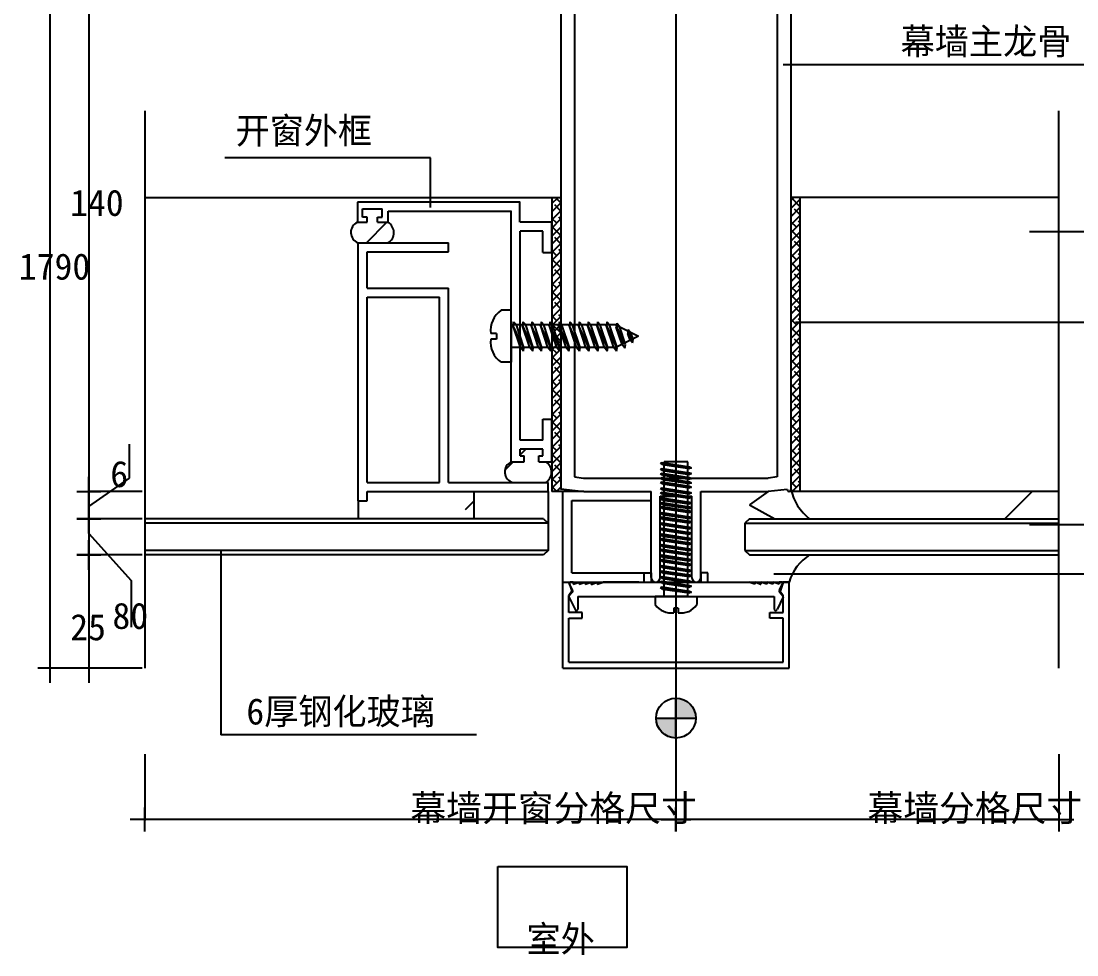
# Model space of a CAD drawing. Header units: metres. Extents: x 75527 to 350939, y -102959 to 256633.
# Drawn here: x 75527 to 192175, y -32351 to 70829 of the extents above; entities that cross this region are included whole.
import ezdxf

# ---------------------------------------------------------------- set-up
doc = ezdxf.new("R2010")
doc.units = ezdxf.units.M
for name, color, linetype in [('Layer1', 4, 'Continuous'), ('Layer2', 2, 'Continuous'), ('Layer3', 3, 'Continuous'), ('Layer6', 8, 'Continuous'), ('Layer7', 5, 'Continuous'), ('填充', 4, 'Continuous'), ('底色', 252, 'Continuous')]:
    doc.layers.add(name, color=color, linetype=linetype)

# ---------------------------------------------------------------- blocks, each defined once
blk = doc.blocks.new('_OBLIQUE')
for p, q in [((0, 0.31), (0, -0.31)), ((-0.38, 0), (0.38, 0))]:
    blk.add_line(p, q)

msp = doc.modelspace()

# ---------------------------------------------------------------- hatches: boundary and pattern name
at = {"layer": 'Layer2'}
h = msp.add_hatch(dxfattribs=at)
h.set_pattern_fill('SOLID')
h.paths.add_polyline_path([(147877.47, -6186.45), (147877.47, -3986.45, -0.41), (150077.47, -6186.45)])
h = msp.add_hatch(dxfattribs=at)
h.set_pattern_fill('SOLID')
h.paths.add_polyline_path([(147877.47, -8386.45, -0.41), (145677.47, -6186.45), (147877.47, -6186.45)])
at = {"layer": 'Layer6'}
h = msp.add_hatch(dxfattribs=at)
h.set_pattern_fill('ANSI38', scale=3000)
h.paths.add_polyline_path([(116080.7, 46336.14, 0.56), (116073.23, 48595.78), (114915.42, 48595.78), (114915.42, 49162.29), (115406.78, 49162.29), (115406.78, 50090.98), (113260.8, 50090.98), (113260.8, 49162.29), (113752.17, 49162.29), (113752.17, 48595.78), (112675.42, 48595.78, 0.66), (112752.16, 46336.14)])
h = msp.add_hatch(dxfattribs=at)
h.set_pattern_fill('ANSI38', scale=3000)
h.paths.add_polyline_path([(133452.03, 19836.14, 0.58), (133497.88, 22126.96), (132743.68, 22126.96), (132743.68, 22790.53), (133175.42, 22790.53), (133175.42, 23520.25), (130675.42, 23520.25), (130675.42, 22790.53), (131107.15, 22790.53), (131107.15, 22126.96), (129675.42, 22126.96, 0.69), (129843.73, 19836.14)])
h = msp.add_hatch(dxfattribs=at)
h.set_pattern_fill('ANSI36', scale=3000)
h.paths.add_polyline_path([(125563.23, 15847.67), (125563.23, 18836.14), (113752.16, 18836.14), (113752.16, 17836.14), (112752.16, 17836.14), (112752.16, 15847.67)])
h = msp.add_hatch(dxfattribs=at)
h.set_pattern_fill('ANSI38', scale=7500)
h.paths.add_polyline_path([(125563.23, 18836.14), (125563.23, 15847.67), (133252.16, 15847.67), (133752.16, 15347.67), (133752.16, 18836.14)])
h = msp.add_hatch(dxfattribs=at)
h.set_pattern_fill('ANSI38', scale=7500)
h.paths.add_polyline_path([(162647.76, 15847.67, -0.18), (160583.63, 19096.14, -1.23), (160183.3, 19097.67), (158083.3, 18847.67), (156019.7, 17365.35), (158808.1, 15847.67)])
h = msp.add_hatch(dxfattribs=at)
h.set_pattern_fill('ANSI38', scale=7500)
h.paths.add_polyline_path([(162647.76, 15847.67, -0.17), (160642.51, 18847.67), (190197.05, 18847.67), (190197.05, 15847.67)])
at = {"layer": '底色'}
h = msp.add_hatch(dxfattribs=at)
h.set_pattern_fill('ANSI38', scale=200)
h.paths.add_polyline_path([(134175.42, 51341.54), (135175.42, 51341.54), (135175.42, 19091.54, 0.06), (135170.83, 19043.76, -0.01), (135144.2, 18841.54), (134175.42, 18841.54)])
h.paths.add_polyline_path([(161575.42, 18841.54), (160606.63, 18841.54, -0.01), (160580, 19043.76, 0.06), (160575.42, 19091.54), (160575.42, 51341.54), (161575.42, 51341.54)])

# ---------------------------------------------------------------- linework, layer by layer
for p, q in [((87504.34, 20328.5), (87504.34, 24067.78)), ((83014.47, 17209.23), (87504.34, 20328.5)), ((83014.47, 14220.76), (87702.63, 9017.81)), ((87702.63, 9017.81), (87702.63, 3878.1))]:
    msp.add_line(p, q)
msp.add_lwpolyline([(128189.07, -22587.52), (142432.88, -22587.52), (142432.88, -31533.31), (128189.07, -31533.31)], close=True)
at = {"layer": 'Layer1'}
for p, q in [((130675.42, 50814.45), (112675.42, 50814.45)), ((112675.42, 50814.45), (112675.42, 49814.45)), ((130644.05, 48626.96), (130644.05, 50814.45)), ((112675.42, 49814.45), (112675.42, 48595.78)), ((113260.8, 49162.29), (113260.8, 50090.98)), ((113260.8, 50090.98), (115406.78, 50090.98)), ((113752.17, 49162.29), (113260.8, 49162.29)), ((113752.17, 48595.78), (113752.17, 49162.29)), ((114915.42, 49162.29), (115406.78, 49162.29)), ((114915.42, 48595.78), (114915.42, 49162.29)), ((115406.78, 49162.29), (115406.78, 50090.98)), ((116073.23, 49814.45), (129675.42, 49814.45)), ((116073.23, 48595.78), (116073.23, 49814.45)), ((129675.42, 22126.96), (129675.42, 49876.96)), ((112675.42, 48595.78), (113752.17, 48595.78)), ((112675.42, 48595.78), (113752.17, 48595.78)), ((114915.42, 48595.78), (116073.23, 48595.78)), ((134175.42, 48626.96), (130675.42, 48626.96)), ((133175.42, 47626.96), (130675.42, 47626.96)), ((130675.42, 24520.25), (130675.42, 47626.96)), ((133175.42, 45244.31), (133175.42, 47626.96)), ((112752.16, 46336.14), (122752.16, 46336.14)), ((112752.16, 17836.14), (112752.16, 46336.14)), ((122752.16, 45336.14), (122752.16, 46336.14)), ((113752.16, 45336.14), (122752.16, 45336.14)), ((113752.16, 41336.14), (113752.16, 45336.14)), ((133175.42, 45244.31), (134175.42, 45244.31)), ((113752.16, 41336.14), (122752.16, 41336.14)), ((122752.16, 19836.14), (122752.16, 41336.14)), ((113752.16, 40336.14), (121752.16, 40336.14)), ((113752.16, 19836.14), (113752.16, 40336.14)), ((121752.16, 19836.14), (121752.16, 40336.14)), ((133175.42, 26856.98), (134175.42, 26856.98)), ((133175.42, 24520.25), (133175.42, 26856.98)), ((134175.42, 22126.96), (134175.42, 26856.98)), ((133175.42, 24520.25), (130675.42, 24520.25)), ((130675.42, 22790.53), (130675.42, 23520.25)), ((133175.42, 23520.25), (130675.42, 23520.25)), ((133175.42, 22790.53), (133175.42, 23520.25)), ((130675.42, 22790.53), (131107.15, 22790.53)), ((131107.15, 22126.96), (131107.15, 22790.53)), ((132743.68, 22790.53), (133175.42, 22790.53)), ((132743.68, 22126.96), (132743.68, 22790.53)), ((129675.42, 22126.96), (131107.15, 22126.96)), ((132743.68, 22126.96), (134175.42, 22126.96)), ((113752.16, 19836.14), (121752.16, 19836.14)), ((122752.16, 19836.14), (133752.16, 19836.14)), ((133752.16, 18836.14), (133752.16, 19836.14)), ((113752.16, 18836.14), (133752.16, 18836.14)), ((113752.16, 17836.14), (113752.16, 18836.14)), ((112752.16, 17836.14), (113752.16, 17836.14))]:
    msp.add_line(p, q, dxfattribs=at)
at = {"layer": 'Layer2'}
for p, q in [((147877.47, 87341.54), (147877.47, -10882.81)), ((159730.81, 66051.66), (195405.39, 66051.66)), ((89191.57, 60927.43), (89191.57, -652.33)), ((190189.17, -658.46), (190189.17, 60927.43)), ((120754.79, 55736.88), (98047.78, 55736.88)), ((120754.79, 50231.14), (120754.79, 55736.88)), ((130644.05, 49814.45), (130675.42, 49814.45)), ((134175.42, 48564.45), (134175.42, 48626.96)), ((134175.42, 45244.31), (134175.42, 48626.96)), ((186949.88, 47589.39), (218808.37, 47589.39)), ((161102.28, 37580.65), (220905.03, 37580.65)), ((190189.17, 18841.54), (160548.22, 18841.54)), ((186949.88, 15208.37), (218808.37, 15208.37)), ((97594.85, 12347.67), (97594.85, -8029.26)), ((158687.76, 9752.05), (223151.91, 9752.05)), ((143758.3, 8847.67), (139839.21, 8847.67)), ((160383.3, 8847.67), (159733.3, 8847.67)), ((145677.47, -6186.45), (150077.47, -6186.45)), ((125846.46, -8029.26), (97594.85, -8029.26))]:
    msp.add_line(p, q, dxfattribs=at)
msp.add_circle((147877.47, -6186.45), 2200, dxfattribs=at)
at = {"layer": 'Layer3'}
for p, q in [((135175.42, 88841.54), (135175.42, 19091.54)), ((160575.42, 88841.54), (160575.42, 19004.93)), ((136675.42, 87341.54), (136675.42, 20460.58)), ((159075.42, 87341.54), (159075.42, 20460.58)), ((89191.57, 51341.54), (135175.42, 51341.54)), ((134175.42, 51341.54), (134175.42, 18841.54)), ((190189.17, 51341.54), (160575.42, 51341.54)), ((161575.42, 51341.54), (161575.42, 18841.54)), ((136675.42, 20460.58), (137675.42, 20341.54)), ((137675.42, 20341.54), (158075.42, 20341.54)), ((159075.42, 20460.58), (158075.42, 20341.54)), ((137683.3, 18847.67), (134175.42, 18847.67)), ((135175.42, 19137.81), (137683.3, 18847.67)), ((135383.3, -652.33), (135383.3, 18847.67)), ((137683.3, 18847.67), (145133.3, 18847.67)), ((145133.3, 9347.67), (145133.3, 18847.67)), ((150633.3, 9347.67), (150633.3, 18847.67)), ((150633.3, 18847.67), (158083.3, 18847.67)), ((160175.42, 19091.54), (158083.3, 18847.67)), ((136383.3, 17847.67), (145133.3, 17847.67)), ((136383.3, 9847.67), (136383.3, 17847.67)), ((146125.42, 18341.54), (149625.42, 18341.54)), ((146133.3, 9347.67), (146133.3, 18347.67)), ((146133.3, 18347.67), (149633.3, 18347.67)), ((149633.3, 9347.67), (149633.3, 18347.67)), ((133252.16, 15847.67), (89191.57, 15847.67)), ((133252.16, 15847.67), (133752.16, 15347.67)), ((133752.16, 15347.67), (133752.16, 12347.67)), ((155988.25, 15847.67), (155488.25, 15347.67)), ((155488.25, 15347.67), (155488.25, 12347.67)), ((155988.25, 15847.67), (190197.05, 15847.67)), ((133252.16, 11847.67), (89191.57, 11847.67)), ((133752.16, 12347.67), (133252.16, 11847.67)), ((155488.25, 12347.67), (155988.25, 11847.67)), ((155988.25, 11847.67), (190197.05, 11847.67)), ((135383.3, 8847.67), (160383.3, 8847.67)), ((136033.3, 8847.67), (136383.3, 7847.67)), ((159321.24, 7997.29), (159674.07, 8702.95)), ((160383.3, -652.33), (160383.3, 8847.67)), ((136383.3, 7847.67), (136033.3, 7347.67)), ((136033.3, 5497.67), (136033.3, 7347.67)), ((159356.2, 7721.44), (159703.06, 7322.55)), ((159733.3, 5497.67), (159733.3, 7347.67)), ((137533.3, 5497.67), (136033.3, 5497.67)), ((136033.3, -2.33), (136033.3, 4847.67)), ((136033.3, 4847.67), (137533.3, 4847.67)), ((137533.3, 4847.67), (137533.3, 5497.67)), ((158233.3, 4847.67), (158233.3, 5497.67)), ((158233.3, 5497.67), (159733.3, 5497.67)), ((159733.3, 4847.67), (158233.3, 4847.67)), ((159733.3, -2.33), (159733.3, 4847.67)), ((135383.3, -652.33), (160383.3, -652.33)), ((136033.3, -2.33), (159733.3, -2.33))]:
    msp.add_line(p, q, dxfattribs=at)
for centre, radius, start, end in [((160375.42, 19048.24), 204.63, 167.78, 12.22), ((150133.3, 9347.67), 500, 180, 0), ((159544.85, 7885.49), 250, 153.43, 221.01), ((159627.59, 7256.93), 100, 334.08, 41.01)]:
    msp.add_arc(centre, radius, start, end, dxfattribs=at)
at = {"layer": 'Layer6'}
for p, q in [((78692.12, 88841.54), (78692.12, -658.46)), ((83014.47, 88841.54), (83014.47, 15847.67)), ((88891.57, 18836.14), (82889.47, 18836.14)), ((83014.47, 15847.67), (83014.47, 18836.14)), ((125563.23, 18836.14), (125563.23, 15847.67)), ((133752.16, 18836.14), (133752.16, 14192.05)), ((160548.22, 18841.54), (160375.42, 18843.6)), ((112752.16, 17836.14), (112752.16, 15847.67)), ((156019.7, 17365.35), (158808.1, 15847.67)), ((88891.57, 15847.67), (82889.47, 15847.67)), ((88891.57, 15847.67), (82889.47, 15847.67)), ((88891.57, 15847.67), (82889.47, 15847.67)), ((83014.47, 15847.67), (83014.47, 11847.67)), ((88891.57, 11847.67), (82889.47, 11847.67)), ((88891.57, 11847.67), (82889.47, 11847.67)), ((83014.47, 11847.67), (83014.47, -658.46)), ((88891.57, -658.46), (78567.12, -658.46)), ((88891.57, -658.46), (82889.47, -658.46)), ((89191.57, -10181.43), (89191.57, -17508.78)), ((147877.47, -10181.43), (147877.47, -17508.78)), ((147877.47, -10181.43), (147877.47, -17508.78)), ((190189.17, -10181.43), (190189.17, -17508.78)), ((147877.47, -17383.78), (89191.57, -17383.78)), ((190189.17, -17383.78), (147877.47, -17383.78))]:
    msp.add_line(p, q, dxfattribs=at)
msp.add_arc((165976.73, 20242.98), 5513.69, 191.99, 232.86, dxfattribs=at)
at = {"layer": 'Layer7'}
msp.add_line((147877.47, -8386.45), (147877.47, -3986.45), dxfattribs=at)
at = {"layer": '填充'}
for p, q in [((190197.05, 18847.67), (160556.11, 18847.67)), ((133752.16, 15347.67), (89191.57, 15347.67)), ((155488.25, 15347.67), (190197.05, 15347.67)), ((133752.16, 12347.67), (89191.57, 12347.67)), ((155488.25, 12347.67), (190197.05, 12347.67)), ((136383.3, 9847.67), (144383.3, 9847.67)), ((144383.3, 8847.67), (144383.3, 9847.67)), ((144383.3, 9847.67), (145133.3, 9847.67)), ((145133.3, 9847.67), (145133.3, 8847.67)), ((151383.3, 9847.67), (150633.3, 9847.67)), ((150633.3, 9847.67), (150633.3, 8847.67)), ((151383.3, 8847.67), (151383.3, 9847.67)), ((136447.63, 7997.29), (136094.8, 8702.95)), ((136502.4, 8847.67), (136184.25, 8847.67)), ((136502.4, 8847.67), (136502.4, 8597.67)), ((136502.4, 8597.67), (137169.76, 8847.67)), ((136502.4, 8847.67), (144383.3, 8847.67)), ((137169.76, 8597.67), (137837.12, 8847.67)), ((137169.76, 8847.67), (137169.76, 8597.67)), ((137837.12, 8847.67), (137837.12, 8597.67)), ((137837.12, 8597.67), (138504.48, 8847.67)), ((138504.48, 8847.67), (138504.48, 8571.57)), ((138504.48, 8571.57), (139171.85, 8847.67)), ((139171.85, 8597.67), (139839.21, 8847.67)), ((139171.85, 8847.67), (139171.85, 8597.67)), ((145133.3, 8847.67), (150633.3, 8847.67)), ((151383.3, 8847.67), (155927.4, 8847.67)), ((156594.76, 8597.67), (155927.4, 8847.67)), ((157262.12, 8571.57), (156594.76, 8847.67)), ((156594.76, 8847.67), (156594.76, 8597.67)), ((157199.04, 8597.67), (157262.12, 8597.67)), ((157929.48, 8597.67), (157262.12, 8847.67)), ((157262.12, 8847.67), (157262.12, 8597.67)), ((157929.48, 8847.67), (157929.48, 8597.67)), ((158596.84, 8597.67), (157929.48, 8847.67)), ((158596.84, 8847.67), (158596.84, 8597.67)), ((159264.21, 8597.67), (158596.84, 8847.67)), ((159584.63, 8847.67), (159264.21, 8847.67)), ((159264.21, 8847.67), (159264.21, 8597.67)), ((159733.3, 8847.67), (159383.3, 7847.67)), ((160383.3, 8847.67), (159733.3, 8847.67)), ((136051.34, 7213.22), (136727.22, 5822.67)), ((136412.68, 7721.44), (136065.82, 7322.55)), ((137022.44, 7247.67), (137022.44, 5822.67)), ((137022.44, 7247.67), (158746.43, 7247.67)), ((158746.43, 7247.67), (158746.43, 5822.67)), ((159717.53, 7213.22), (159041.65, 5822.67)), ((159383.3, 7847.67), (159733.3, 7347.67))]:
    msp.add_line(p, q, dxfattribs=at)
for centre, radius, start, end in [((145633.3, 9347.67), 500, 180, 0), ((159584.63, 8747.67), 100, 333.43, 90), ((136224.03, 7885.49), 250, 318.99, 26.57), ((136874.83, 5845.28), 149.33, 188.71, 351.29), ((158894.04, 5845.28), 149.33, 188.71, 351.29)]:
    msp.add_arc(centre, radius, start, end, dxfattribs=at)
at = {"layer": '底色'}
for p, q in [((129675.42, 38876.96), (128550.42, 38876.96)), ((129675.42, 37626.96), (129675.42, 38876.96)), ((129675.42, 37626.96), (129675.42, 34376.96)), ((129943.68, 37594.02), (129904.73, 37142.53)), ((129943.68, 37594.02), (130245.25, 37251.96)), ((130976.09, 37594.02), (130937.14, 37142.53)), ((130976.09, 37594.02), (131277.65, 37251.96)), ((131944.84, 37594.02), (131905.89, 37142.53)), ((131944.84, 37594.02), (132246.41, 37251.96)), ((132977.25, 37594.02), (132938.3, 37142.53)), ((132977.25, 37594.02), (133278.82, 37251.96)), ((133946.01, 37594.02), (133907.06, 37142.53)), ((133946.01, 37594.02), (134247.58, 37251.96)), ((134978.42, 37594.02), (134939.47, 37142.53)), ((134978.42, 37594.02), (135279.98, 37251.96)), ((136153.23, 37594.02), (136114.28, 37142.53)), ((136153.23, 37594.02), (136454.79, 37251.96)), ((137185.63, 37594.02), (137146.68, 37142.53)), ((137185.63, 37594.02), (137487.2, 37251.96)), ((138182.44, 37594.02), (138143.49, 37142.53)), ((138182.44, 37594.02), (138484.01, 37251.96)), ((139214.85, 37594.02), (139175.9, 37142.53)), ((139214.85, 37594.02), (139516.42, 37251.96)), ((140247.26, 37594.02), (140208.31, 37142.53)), ((140247.26, 37594.02), (140548.82, 37251.96)), ((141327.28, 37451.03), (141288.27, 36998.84)), ((141327.28, 37451.03), (141628.84, 37108.98)), ((128050.42, 36314.46), (127425.42, 36314.46)), ((128050.42, 36314.46), (128050.42, 35689.46)), ((141252.05, 37251.96), (129675.42, 37251.96)), ((130695.86, 34751.96), (129868.51, 37251.96)), ((131026.97, 34751.96), (129873.1, 37238.1)), ((131072.6, 34751.96), (130245.25, 37251.96)), ((131728.27, 34751.96), (130900.92, 37251.96)), ((132059.38, 34751.96), (130905.51, 37238.1)), ((132105, 34751.96), (131277.65, 37251.96)), ((132697.03, 34751.96), (131869.68, 37251.96)), ((133028.13, 34751.96), (131874.27, 37238.1)), ((133073.76, 34751.96), (132246.41, 37251.96)), ((133729.43, 34751.96), (132902.09, 37251.96)), ((134060.54, 34751.96), (132906.67, 37238.1)), ((134106.17, 34751.96), (133278.82, 37251.96)), ((134698.19, 34751.96), (133870.84, 37251.96)), ((135029.3, 34751.96), (133875.43, 37238.1)), ((135074.92, 34751.96), (134247.58, 37251.96)), ((135730.6, 34751.96), (134903.25, 37251.96)), ((136061.7, 34751.96), (134907.84, 37238.1)), ((136107.33, 34751.96), (135279.98, 37251.96)), ((136905.41, 34751.96), (136078.06, 37251.96)), ((137236.51, 34751.96), (136082.65, 37238.1)), ((137282.14, 34751.96), (136454.79, 37251.96)), ((137937.82, 34751.96), (137110.47, 37251.96)), ((138268.92, 34751.96), (137115.06, 37238.1)), ((138314.55, 34751.96), (137487.2, 37251.96)), ((138934.62, 34751.96), (138107.28, 37251.96)), ((139265.73, 34751.96), (138111.86, 37238.1)), ((138113.93, 37231.86), (138984.2, 35384.89)), ((139311.36, 34751.96), (138484.01, 37251.96)), ((139967.03, 34751.96), (139139.68, 37251.96)), ((140298.14, 34751.96), (139144.27, 37238.1)), ((139146.34, 37231.86), (140016.61, 35384.89)), ((140343.77, 34751.96), (139516.42, 37251.96)), ((140999.44, 34751.96), (140172.09, 37251.96)), ((141330.55, 34751.96), (140176.68, 37238.1)), ((140178.75, 37231.86), (141049.02, 35384.89)), ((141376.17, 34751.96), (140548.82, 37251.96)), ((141252.05, 37251.96), (143752.05, 36001.96)), ((141921.14, 35086.5), (141288.27, 36998.84)), ((142153.71, 35202.79), (141293.26, 37056.74)), ((141293.32, 37057.47), (142081.43, 35384.89)), ((142296.55, 35090.47), (141628.37, 37109.51)), ((142606.57, 36743.78), (142567.62, 36292.29)), ((142773.96, 35674.59), (142568.02, 36296.88)), ((143003.87, 35627.87), (142587.66, 36524.63)), ((142588.31, 36532.11), (143012.38, 35632.12)), ((142606.57, 36743.78), (142908.14, 36401.72)), ((143143.11, 35697.49), (142901.63, 36427.17)), ((128050.42, 35689.46), (127425.42, 35689.46)), ((143752.05, 36001.96), (141252.05, 34751.96)), ((142243.7, 34696.86), (141921.14, 35086.5)), ((142243.7, 34696.86), (142298.07, 35101.77)), ((143088.4, 35294.76), (142765.83, 35684.41)), ((143088.4, 35294.76), (143142.76, 35699.67)), ((141252.05, 34751.96), (129675.42, 34751.96)), ((129675.42, 34376.96), (129675.42, 33126.96)), ((131018.43, 34362.32), (130695.86, 34751.96)), ((131018.43, 34362.32), (131072.8, 34767.23)), ((132050.84, 34362.32), (131728.27, 34751.96)), ((132050.84, 34362.32), (132105.2, 34767.23)), ((133019.59, 34362.32), (132697.03, 34751.96)), ((133019.59, 34362.32), (133073.96, 34767.23)), ((134052, 34362.32), (133729.43, 34751.96)), ((134052, 34362.32), (134106.37, 34767.23)), ((135020.76, 34362.32), (134698.19, 34751.96)), ((135020.76, 34362.32), (135075.12, 34767.23)), ((136053.17, 34362.32), (135730.6, 34751.96)), ((136053.17, 34362.32), (136107.53, 34767.23)), ((137227.98, 34362.32), (136905.41, 34751.96)), ((137227.98, 34362.32), (137282.34, 34767.23)), ((138260.38, 34362.32), (137937.82, 34751.96)), ((138260.38, 34362.32), (138314.75, 34767.23)), ((139257.19, 34362.32), (138934.62, 34751.96)), ((139257.19, 34362.32), (139311.56, 34767.23)), ((140289.6, 34362.32), (139967.03, 34751.96)), ((140289.6, 34362.32), (140343.97, 34767.23)), ((141322.01, 34362.32), (140999.44, 34751.96)), ((141322.01, 34362.32), (141376.37, 34767.23)), ((129675.42, 33126.96), (128550.42, 33126.96)), ((146167.53, 21983.93), (146361.89, 22052.65)), ((146167.53, 21983.93), (149610.25, 21479.79)), ((146377.02, 21821.6), (146167.53, 21983.93)), ((146167.53, 21335.37), (146361.89, 21404.1)), ((146167.53, 21335.37), (149610.25, 20831.23)), ((146377.02, 21173.05), (146167.53, 21335.37)), ((146361.89, 22052.65), (149373.81, 21579.32)), ((146361.89, 21404.1), (149373.81, 20930.77)), ((146377.02, 21821.6), (149373.81, 21390.77)), ((146377.02, 21173.05), (149373.81, 20742.22)), ((146584.44, 7247.67), (146584.44, 22130)), ((149184.44, 22130), (146584.44, 22130)), ((149184.44, 7247.67), (149184.44, 22130)), ((149373.81, 21579.32), (149610.25, 21479.79)), ((149610.25, 21479.79), (149373.81, 21390.77)), ((146167.53, 20805.86), (146361.89, 20874.59)), ((146167.53, 20805.86), (149610.25, 20301.72)), ((146377.02, 20643.54), (146167.53, 20805.86)), ((146167.53, 20326.52), (146361.89, 20395.24)), ((146167.53, 20326.52), (149610.25, 19822.38)), ((146377.02, 20164.19), (146167.53, 20326.52)), ((146167.53, 19847.17), (146361.89, 19915.9)), ((146167.53, 19847.17), (149610.25, 19343.03)), ((146377.02, 19684.85), (146167.53, 19847.17)), ((146361.89, 20874.59), (149373.81, 20401.26)), ((146361.89, 20395.24), (149373.81, 19921.91)), ((146361.89, 19915.9), (149373.81, 19442.57)), ((146377.02, 20643.54), (149373.81, 20212.71)), ((146377.02, 20164.19), (149373.81, 19733.37)), ((149373.81, 20930.77), (149610.25, 20831.23)), ((149610.25, 20831.23), (149373.81, 20742.22)), ((149373.81, 20401.26), (149610.25, 20301.72)), ((149610.25, 20301.72), (149373.81, 20212.71)), ((149373.81, 19921.91), (149610.25, 19822.38)), ((125563.23, 18836.14), (133752.16, 18836.14)), ((146167.53, 19198.62), (146361.89, 19267.35)), ((146167.53, 19198.62), (149610.25, 18694.48)), ((146377.02, 19036.3), (146167.53, 19198.62)), ((146167.53, 18719.27), (146361.89, 18788)), ((146167.53, 18719.27), (149610.25, 18215.13)), ((146377.02, 18556.95), (146167.53, 18719.27)), ((146361.89, 19267.35), (149373.81, 18794.01)), ((146361.89, 18788), (149373.81, 18314.67)), ((146377.02, 19684.85), (149373.81, 19254.02)), ((146377.02, 19036.3), (149373.81, 18605.47)), ((149610.25, 19822.38), (149373.81, 19733.37)), ((149373.81, 19442.57), (149610.25, 19343.03)), ((149610.25, 19343.03), (149373.81, 19254.02)), ((149373.81, 18794.01), (149610.25, 18694.48)), ((149610.25, 18694.48), (149373.81, 18605.47)), ((158083.3, 18847.67), (156019.7, 17365.35)), ((146167.53, 18070.72), (146361.89, 18139.45)), ((146167.53, 18070.72), (149610.25, 17566.58)), ((146377.02, 17908.4), (146167.53, 18070.72)), ((146167.53, 17566.29), (146361.89, 17635.02)), ((146167.53, 17566.29), (149610.25, 17062.15)), ((146377.02, 17403.97), (146167.53, 17566.29)), ((146361.89, 18139.45), (149373.81, 17666.11)), ((146361.89, 17635.02), (149373.81, 17161.69)), ((146377.02, 18556.95), (149373.81, 18126.12)), ((146377.02, 17908.4), (149373.81, 17477.57)), ((149373.81, 18314.67), (149610.25, 18215.13)), ((149610.25, 18215.13), (149373.81, 18126.12)), ((149373.81, 17666.11), (149610.25, 17566.58)), ((149610.25, 17566.58), (149373.81, 17477.57)), ((146167.53, 17119.6), (146361.89, 17188.32)), ((146167.53, 17119.6), (149610.25, 16615.45)), ((146377.02, 16957.27), (146167.53, 17119.6)), ((146167.53, 16471.04), (146361.89, 16539.77)), ((146167.53, 16471.04), (149610.25, 15966.9)), ((146377.02, 16308.72), (146167.53, 16471.04)), ((146361.89, 17188.32), (149373.81, 16714.99)), ((146361.89, 16539.77), (149373.81, 16066.44)), ((146377.02, 17403.97), (149373.81, 16973.14)), ((146377.02, 16957.27), (149373.81, 16526.44)), ((149373.81, 17161.69), (149610.25, 17062.15)), ((149610.25, 17062.15), (149373.81, 16973.14)), ((149373.81, 16714.99), (149610.25, 16615.45)), ((149610.25, 16615.45), (149373.81, 16526.44)), ((146167.53, 15966.61), (146361.89, 16035.34)), ((146167.53, 15966.61), (149610.25, 15462.47)), ((146377.02, 15804.29), (146167.53, 15966.61)), ((146167.53, 15318.06), (146361.89, 15386.79)), ((146167.53, 15318.06), (149610.25, 14813.92)), ((146377.02, 15155.74), (146167.53, 15318.06)), ((146361.89, 16035.34), (149373.81, 15562.01)), ((146361.89, 15386.79), (149373.81, 14913.46)), ((146377.02, 16308.72), (149373.81, 15877.89)), ((146377.02, 15804.29), (149373.81, 15373.46)), ((149373.81, 16066.44), (149610.25, 15966.9)), ((149610.25, 15966.9), (149373.81, 15877.89)), ((149373.81, 15562.01), (149610.25, 15462.47)), ((149610.25, 15462.47), (149373.81, 15373.46)), ((146167.53, 14736.4), (146361.89, 14805.12)), ((146167.53, 14736.4), (149610.25, 14232.25)), ((146377.02, 14574.07), (146167.53, 14736.4)), ((146167.53, 14087.84), (146361.89, 14156.57)), ((146167.53, 14087.84), (149610.25, 13583.7)), ((146377.02, 13925.52), (146167.53, 14087.84)), ((146361.89, 14805.12), (149373.81, 14331.79)), ((146361.89, 14156.57), (149373.81, 13683.24)), ((146377.02, 15155.74), (149373.81, 14724.91)), ((146377.02, 14574.07), (149373.81, 14143.24)), ((149373.81, 14913.46), (149610.25, 14813.92)), ((149610.25, 14813.92), (149373.81, 14724.91)), ((149373.81, 14331.79), (149610.25, 14232.25)), ((149610.25, 14232.25), (149373.81, 14143.24)), ((146167.53, 13583.41), (146361.89, 13652.14)), ((146167.53, 13583.41), (149610.25, 13079.27)), ((146377.02, 13421.09), (146167.53, 13583.41)), ((146167.53, 12934.86), (146361.89, 13003.59)), ((146167.53, 12934.86), (149610.25, 12430.72)), ((146377.02, 12772.54), (146167.53, 12934.86)), ((146361.89, 13652.14), (149373.81, 13178.81)), ((146361.89, 13003.59), (149373.81, 12530.26)), ((146377.02, 13925.52), (149373.81, 13494.69)), ((146377.02, 13421.09), (149373.81, 12990.26)), ((149373.81, 13683.24), (149610.25, 13583.7)), ((149610.25, 13583.7), (149373.81, 13494.69)), ((149373.81, 13178.81), (149610.25, 13079.27)), ((149610.25, 13079.27), (149373.81, 12990.26)), ((146167.53, 12418.49), (146361.89, 12487.21)), ((146167.53, 12418.49), (149610.25, 11914.35)), ((146377.02, 12256.16), (146167.53, 12418.49)), ((146167.53, 11769.94), (146361.89, 11838.66)), ((146167.53, 11769.94), (149610.25, 11265.79)), ((146377.02, 11607.61), (146167.53, 11769.94)), ((146361.89, 12487.21), (149373.81, 12013.88)), ((146361.89, 11838.66), (149373.81, 11365.33)), ((146377.02, 12772.54), (149373.81, 12341.71)), ((146377.02, 12256.16), (149373.81, 11825.34)), ((149373.81, 12530.26), (149610.25, 12430.72)), ((149610.25, 12430.72), (149373.81, 12341.71)), ((149373.81, 12013.88), (149610.25, 11914.35)), ((149610.25, 11914.35), (149373.81, 11825.34)), ((146167.53, 11265.51), (146361.89, 11334.23)), ((146167.53, 11265.51), (149610.25, 10761.37)), ((146377.02, 11103.18), (146167.53, 11265.51)), ((146167.53, 10616.95), (146361.89, 10685.68)), ((146167.53, 10616.95), (149610.25, 10112.81)), ((146377.02, 10454.63), (146167.53, 10616.95)), ((146361.89, 11334.23), (149373.81, 10860.9)), ((146361.89, 10685.68), (149373.81, 10212.35)), ((146377.02, 11607.61), (149373.81, 11176.78)), ((146377.02, 11103.18), (149373.81, 10672.36)), ((149373.81, 11365.33), (149610.25, 11265.79)), ((149610.25, 11265.79), (149373.81, 11176.78)), ((149373.81, 10860.9), (149610.25, 10761.37)), ((149610.25, 10761.37), (149373.81, 10672.36)), ((146167.53, 10035.29), (146361.89, 10104.01)), ((146167.53, 10035.29), (149610.25, 9531.15)), ((146377.02, 9872.96), (146167.53, 10035.29)), ((146167.53, 9386.74), (146361.89, 9455.46)), ((146167.53, 9386.74), (149610.25, 8882.59)), ((146377.02, 9224.41), (146167.53, 9386.74)), ((146361.89, 10104.01), (149373.81, 9630.68)), ((146361.89, 9455.46), (149373.81, 8982.13)), ((146377.02, 10454.63), (149373.81, 10023.8)), ((146377.02, 9872.96), (149373.81, 9442.14)), ((149373.81, 10212.35), (149610.25, 10112.81)), ((149610.25, 10112.81), (149373.81, 10023.8)), ((149373.81, 9630.68), (149610.25, 9531.15)), ((149610.25, 9531.15), (149373.81, 9442.14)), ((146167.53, 8882.31), (146361.89, 8951.03)), ((146167.53, 8882.31), (149610.25, 8378.17)), ((146377.02, 8719.98), (146167.53, 8882.31)), ((146167.53, 8233.75), (146361.89, 8302.48)), ((146167.53, 8233.75), (149610.25, 7729.61)), ((146377.02, 8071.43), (146167.53, 8233.75)), ((146361.89, 8951.03), (149373.81, 8477.7)), ((146361.89, 8302.48), (149373.81, 7829.15)), ((146377.02, 9224.41), (149373.81, 8793.58)), ((146377.02, 8719.98), (149373.81, 8289.16)), ((149373.81, 8982.13), (149610.25, 8882.59)), ((149610.25, 8882.59), (149373.81, 8793.58)), ((149373.81, 8477.7), (149610.25, 8378.17)), ((149610.25, 8378.17), (149373.81, 8289.16)), ((146584.44, 7247.67), (145584.44, 7247.67)), ((145584.44, 7247.67), (145584.44, 6347.67)), ((146377.02, 8071.43), (149373.81, 7640.6)), ((149184.44, 7247.67), (146584.44, 7247.67)), ((149184.44, 7247.67), (150184.44, 7247.67)), ((149373.81, 7829.15), (149610.25, 7729.61)), ((149610.25, 7729.61), (149373.81, 7640.6)), ((150184.44, 7247.67), (150184.44, 6347.67)), ((148134.44, 5947.67), (147634.44, 5947.67)), ((147634.44, 5947.67), (147634.44, 5447.67)), ((148134.44, 5947.67), (148134.44, 5447.67))]:
    msp.add_line(p, q, dxfattribs=at)
for centre, radius, start, end in [((113193.43, 47482.25), 1228.13, 114.95, 248.94), ((115385.67, 47463.68), 1324.54, 301.65, 58.73), ((130090.01, 36672.84), 2688.59, 124.93, 187.66), ((130117.17, 35343), 2713.96, 172.67, 234.74), ((130193.43, 21013.42), 1228.13, 114.95, 253.46), ((132810.32, 20994.85), 1324.54, 298.98, 58.73), ((165508.68, 7333.57), 5344.34, 122.37, 163.54), ((147357.27, 7601.07), 2171.17, 215.26, 277.33), ((148421.14, 7579.35), 2150.87, 262.34, 325.07)]:
    msp.add_arc(centre, radius, start, end, dxfattribs=at)

# ---------------------------------------------------------------- block references
at = {"layer": 'Layer6', "xscale": 4300, "yscale": 4300, "zscale": 4300}
for p, rotation in [((83014.47, 18836.14), 90), ((83014.47, 15847.67), 270), ((83014.47, 15847.67), 270), ((83014.47, 15847.67), 90), ((83014.47, 11847.67), 90), ((83014.47, 11847.67), 270), ((78692.12, -658.46), 270), ((83014.47, -658.46), 270), ((89191.57, -17383.78), 180), ((147877.47, -17383.78), 180)]:
    msp.add_blockref('_OBLIQUE', p, dxfattribs=dict(at, rotation=rotation))
for p in [(147877.47, -17383.78), (190189.17, -17383.78)]:
    msp.add_blockref('_OBLIQUE', p, dxfattribs=at)

# ---------------------------------------------------------------- texts
at = {"layer": 'Layer2'}
for s, p in [('幕墙主龙骨', (172705.56, 67142.55)), ('开窗外框', (99224.51, 57280.72)), ('6厚钢化玻璃', (100413.82, -6896.72))]:
    msp.add_text(s, height=2900, dxfattribs=at).set_placement(p)
at = {"layer": 'Layer6', "char_height": 2900, "attachment_point": 1}
for s, insert in [('\\A1;140', (80938.4, 52204.89)), ('\\A1;1790', (75270.22, 45165.6)), ('\\A1;6', (85378.94, 22234.42)), ('\\A1;80', (85617.24, 6565.18)), ('\\A1;25', (80954.74, 5317.77)), ('\\A1;{\\f宋体|b0|i0|c134|p2;幕墙开窗分格尺寸}', (118534.52, -14682.81)), ('\\A1;\\f宋体|b0|i0|c134|p2;幕墙分格尺寸', (169033.32, -14682.81)), ('室外', (131370.45, -29138.53))]:
    msp.add_mtext(s, dxfattribs=dict(at, insert=insert))

doc.saveas('drawing.dxf')
